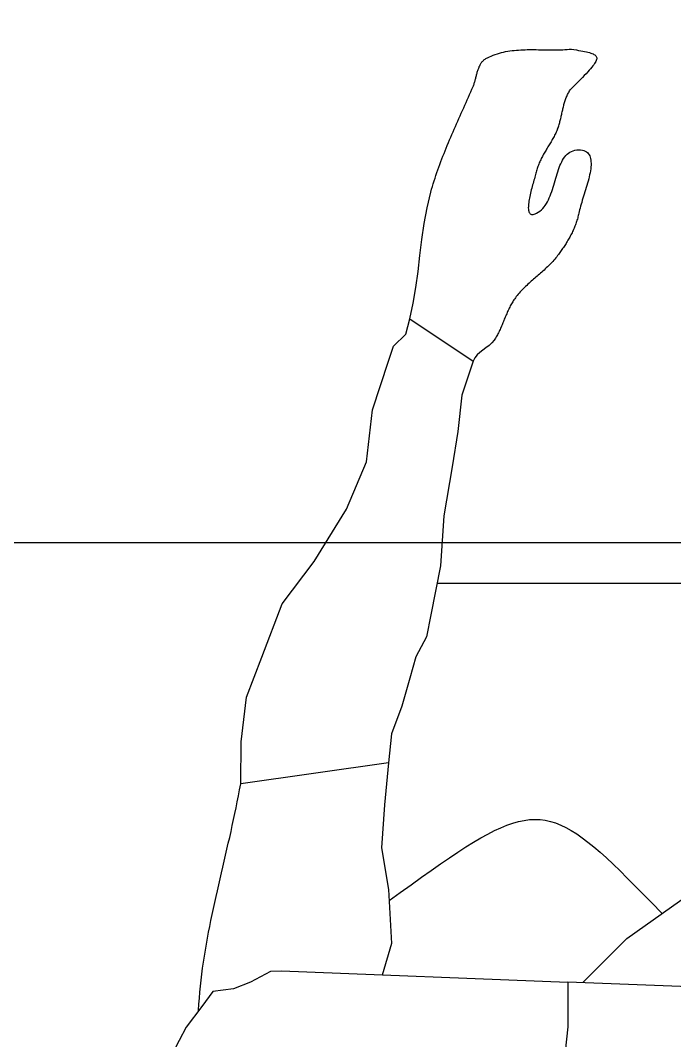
# Model space of a CAD drawing. Header units: millimetres. Extents: x -155 to 94595, y -3153 to 63413.
# Drawn here: x 91413 to 91736, y 43781 to 44285 of the extents above; entities that cross this region are included whole.
import ezdxf

# ---------------------------------------------------------------- set-up
doc = ezdxf.new("R2010")
doc.units = ezdxf.units.MM
doc.linetypes.add('TRATTEGGIATA2', pattern=[0.375, 0.25, -0.125])
doc.layers.add('5', color=1, linetype='TRATTEGGIATA2')
doc.layers.add('int', color=185, linetype='Continuous')

msp = doc.modelspace()

# ---------------------------------------------------------------- linework, layer by layer
at = {"layer": '5'}
msp.add_lwpolyline([(91964.86, 44026.989), (91364.86, 44026.989), (91364.86, 44926.989), (91964.86, 44926.989)], close=True, dxfattribs=at)
at = {"layer": 'int'}
for p, q in [((91642.761, 44266.25), (91643.104, 44266.456)), ((91643.104, 44266.456), (91643.467, 44266.642)), ((91643.467, 44266.642), (91643.848, 44266.809)), ((91643.848, 44266.809), (91644.814, 44267.295)), ((91644.814, 44267.295), (91645.789, 44267.741)), ((91645.789, 44267.741), (91646.775, 44268.151)), ((91646.775, 44268.151), (91647.77, 44268.524)), ((91647.77, 44268.524), (91648.775, 44268.864)), ((91648.775, 44268.864), (91649.788, 44269.17)), ((91649.788, 44269.17), (91650.81, 44269.446)), ((91650.81, 44269.446), (91651.84, 44269.692)), ((91651.84, 44269.692), (91652.877, 44269.91)), ((91652.877, 44269.91), (91653.921, 44270.102)), ((91653.921, 44270.102), (91654.972, 44270.269)), ((91654.972, 44270.269), (91656.03, 44270.413)), ((91656.03, 44270.413), (91657.093, 44270.535)), ((91657.093, 44270.535), (91658.162, 44270.636)), ((91658.162, 44270.636), (91659.235, 44270.719)), ((91659.235, 44270.719), (91660.314, 44270.785)), ((91660.314, 44270.785), (91661.396, 44270.835)), ((91661.396, 44270.835), (91662.482, 44270.872)), ((91662.482, 44270.872), (91663.572, 44270.896)), ((91663.572, 44270.896), (91664.665, 44270.909)), ((91664.665, 44270.909), (91665.76, 44270.913)), ((91665.76, 44270.913), (91666.857, 44270.909)), ((91666.857, 44270.909), (91667.956, 44270.898)), ((91667.956, 44270.898), (91669.056, 44270.883)), ((91669.056, 44270.883), (91670.157, 44270.865)), ((91670.157, 44270.865), (91671.258, 44270.846)), ((91671.258, 44270.846), (91672.359, 44270.826)), ((91672.359, 44270.826), (91673.46, 44270.808)), ((91673.46, 44270.808), (91674.56, 44270.793)), ((91674.56, 44270.793), (91675.659, 44270.783)), ((91675.659, 44270.783), (91676.756, 44270.779)), ((91676.756, 44270.779), (91677.851, 44270.783)), ((91677.851, 44270.783), (91678.944, 44270.796)), ((91678.944, 44270.796), (91680.033, 44270.82)), ((91680.033, 44270.82), (91681.12, 44270.856)), ((91681.12, 44270.856), (91682.202, 44270.906)), ((91682.202, 44270.906), (91683.281, 44270.972)), ((91683.281, 44270.972), (91684.354, 44271.055)), ((91684.354, 44271.055), (91685.423, 44271.157)), ((91685.423, 44271.157), (91686.674, 44270.948)), ((91686.674, 44270.948), (91687.858, 44270.748)), ((91687.858, 44270.748), (91688.977, 44270.556)), ((91688.977, 44270.556), (91690.03, 44270.368)), ((91690.03, 44270.368), (91691.017, 44270.183)), ((91691.017, 44270.183), (91691.938, 44269.999)), ((91691.938, 44269.999), (91692.793, 44269.814)), ((91692.793, 44269.814), (91693.582, 44269.626)), ((91693.582, 44269.626), (91694.305, 44269.433)), ((91694.305, 44269.433), (91694.962, 44269.233)), ((91694.962, 44269.233), (91695.553, 44269.025)), ((91695.553, 44269.025), (91696.077, 44268.805)), ((91696.077, 44268.805), (91696.536, 44268.572)), ((91696.536, 44268.572), (91696.928, 44268.323)), ((91696.928, 44268.323), (91697.254, 44268.058)), ((91697.254, 44268.058), (91697.514, 44267.774)), ((91697.514, 44267.774), (91697.707, 44267.469)), ((91697.707, 44267.469), (91697.834, 44267.141)), ((91697.889, 44266.408), (91697.817, 44265.999)), ((91697.834, 44267.141), (91697.895, 44266.788)), ((91697.895, 44266.788), (91697.889, 44266.408)), ((91639.255, 44261.008), (91639.395, 44261.413)), ((91639.395, 44261.413), (91639.541, 44261.81)), ((91639.541, 44261.81), (91639.696, 44262.201)), ((91639.696, 44262.201), (91639.86, 44262.583)), ((91639.86, 44262.583), (91640.032, 44262.956)), ((91640.032, 44262.956), (91640.215, 44263.32)), ((91640.215, 44263.32), (91640.409, 44263.673)), ((91640.409, 44263.673), (91640.614, 44264.015)), ((91640.614, 44264.015), (91640.831, 44264.344)), ((91640.831, 44264.344), (91641.062, 44264.661)), ((91641.062, 44264.661), (91641.306, 44264.964)), ((91641.306, 44264.964), (91641.565, 44265.253)), ((91641.565, 44265.253), (91641.839, 44265.527)), ((91641.839, 44265.527), (91642.13, 44265.785)), ((91642.13, 44265.785), (91642.437, 44266.026)), ((91642.437, 44266.026), (91642.761, 44266.25)), ((91694.846, 44261.442), (91694.174, 44260.681)), ((91695.45, 44262.155), (91694.846, 44261.442)), ((91695.988, 44262.823), (91695.45, 44262.155)), ((91696.459, 44263.448), (91695.988, 44262.823)), ((91696.864, 44264.032), (91696.459, 44263.448)), ((91697.202, 44264.577), (91696.864, 44264.032)), ((91697.474, 44265.086), (91697.202, 44264.577)), ((91697.679, 44265.559), (91697.474, 44265.086)), ((91697.817, 44265.999), (91697.679, 44265.559)), ((91637.857, 44255.914), (91637.97, 44256.338)), ((91637.97, 44256.338), (91638.082, 44256.765)), ((91638.082, 44256.765), (91638.192, 44257.194)), ((91638.192, 44257.194), (91638.301, 44257.624)), ((91638.301, 44257.624), (91638.412, 44258.054)), ((91638.412, 44258.054), (91638.523, 44258.484)), ((91638.523, 44258.484), (91638.636, 44258.912)), ((91638.636, 44258.912), (91638.751, 44259.339)), ((91638.751, 44259.339), (91638.87, 44259.762)), ((91638.87, 44259.762), (91638.993, 44260.182)), ((91638.993, 44260.182), (91639.121, 44260.598)), ((91639.121, 44260.598), (91639.255, 44261.008)), ((91690.822, 44257.131), (91689.817, 44256.106)), ((91691.76, 44258.099), (91690.822, 44257.131)), ((91692.632, 44259.012), (91691.76, 44258.099)), ((91693.436, 44259.872), (91692.632, 44259.012)), ((91694.174, 44260.681), (91693.436, 44259.872)), ((91635.649, 44250.051), (91636.224, 44251.376)), ((91636.224, 44251.376), (91636.794, 44252.701)), ((91636.794, 44252.701), (91636.95, 44253.078)), ((91636.95, 44253.078), (91637.097, 44253.463)), ((91637.097, 44253.463), (91637.237, 44253.856)), ((91637.237, 44253.856), (91637.371, 44254.256)), ((91637.371, 44254.256), (91637.499, 44254.663)), ((91637.499, 44254.663), (91637.622, 44255.075)), ((91637.622, 44255.075), (91637.742, 44255.492)), ((91637.742, 44255.492), (91637.857, 44255.914)), ((91684.815, 44250.964), (91685.127, 44251.395)), ((91686.4, 44252.668), (91685.127, 44251.395)), ((91687.606, 44253.876), (91686.4, 44252.668)), ((91688.745, 44255.021), (91687.606, 44253.876)), ((91689.817, 44256.106), (91688.745, 44255.021)), ((91633.904, 44246.083), (91634.489, 44247.405)), ((91634.489, 44247.405), (91635.07, 44248.728)), ((91635.07, 44248.728), (91635.649, 44250.051)), ((91682.312, 44245.771), (91682.482, 44246.271)), ((91682.482, 44246.271), (91682.662, 44246.766)), ((91682.662, 44246.766), (91682.852, 44247.256)), ((91682.852, 44247.256), (91683.052, 44247.741)), ((91683.052, 44247.741), (91683.264, 44248.221)), ((91683.264, 44248.221), (91683.488, 44248.695)), ((91683.488, 44248.695), (91683.725, 44249.162)), ((91683.725, 44249.162), (91683.975, 44249.623)), ((91683.975, 44249.623), (91684.24, 44250.077)), ((91684.24, 44250.077), (91684.52, 44250.524)), ((91684.52, 44250.524), (91684.815, 44250.964)), ((91631.549, 44240.801), (91632.139, 44242.121)), ((91632.139, 44242.121), (91632.729, 44243.441)), ((91632.729, 44243.441), (91633.318, 44244.762)), ((91633.318, 44244.762), (91633.904, 44246.083)), ((91681.078, 44241.125), (91681.198, 44241.65)), ((91681.198, 44241.65), (91681.319, 44242.174)), ((91681.319, 44242.174), (91681.445, 44242.696)), ((91681.445, 44242.696), (91681.575, 44243.216)), ((91681.575, 44243.216), (91681.709, 44243.733)), ((91681.709, 44243.733), (91681.85, 44244.248)), ((91681.85, 44244.248), (91681.996, 44244.759)), ((91681.996, 44244.759), (91682.15, 44245.267)), ((91682.15, 44245.267), (91682.312, 44245.771)), ((91629.189, 44235.517), (91629.778, 44236.839)), ((91629.778, 44236.839), (91630.368, 44238.16)), ((91630.368, 44238.16), (91630.958, 44239.48)), ((91630.958, 44239.48), (91631.549, 44240.801)), ((91679.884, 44235.865), (91680.014, 44236.386)), ((91680.014, 44236.386), (91680.14, 44236.91)), ((91680.14, 44236.91), (91680.263, 44237.435)), ((91680.263, 44237.435), (91680.383, 44237.961)), ((91680.383, 44237.961), (91680.5, 44238.488)), ((91680.5, 44238.488), (91680.616, 44239.016)), ((91680.616, 44239.016), (91680.731, 44239.544)), ((91680.731, 44239.544), (91680.846, 44240.071)), ((91680.846, 44240.071), (91680.961, 44240.599)), ((91680.961, 44240.599), (91681.078, 44241.125)), ((91626.857, 44230.223), (91627.436, 44231.548)), ((91627.436, 44231.548), (91628.018, 44232.872)), ((91628.018, 44232.872), (91628.603, 44234.195)), ((91628.603, 44234.195), (91629.189, 44235.517)), ((91678.368, 44231.246), (91678.129, 44230.696)), ((91678.596, 44231.801), (91678.368, 44231.246)), ((91678.596, 44231.801), (91678.787, 44232.295)), ((91678.787, 44232.295), (91678.968, 44232.794)), ((91678.968, 44232.794), (91679.14, 44233.297)), ((91679.14, 44233.297), (91679.304, 44233.804)), ((91679.304, 44233.804), (91679.459, 44234.315)), ((91679.459, 44234.315), (91679.607, 44234.828)), ((91679.607, 44234.828), (91679.748, 44235.345)), ((91679.748, 44235.345), (91679.884, 44235.865)), ((91624.582, 44224.907), (91625.143, 44226.238)), ((91625.143, 44226.238), (91625.71, 44227.568)), ((91625.71, 44227.568), (91626.281, 44228.896)), ((91626.281, 44228.896), (91626.857, 44230.223)), ((91675.934, 44226.418), (91675.633, 44225.894)), ((91676.23, 44226.943), (91675.934, 44226.418)), ((91676.522, 44227.471), (91676.23, 44226.943)), ((91676.808, 44228.001), (91676.522, 44227.471)), ((91677.087, 44228.533), (91676.808, 44228.001)), ((91677.36, 44229.069), (91677.087, 44228.533)), ((91677.625, 44229.608), (91677.36, 44229.069)), ((91677.882, 44230.15), (91677.625, 44229.608)), ((91678.129, 44230.696), (91677.882, 44230.15)), ((91622.932, 44220.9), (91623.475, 44222.238)), ((91623.475, 44222.238), (91624.025, 44223.574)), ((91624.025, 44223.574), (91624.582, 44224.907)), ((91672.842, 44221.222), (91672.534, 44220.703)), ((91673.151, 44221.741), (91672.842, 44221.222)), ((91673.463, 44222.259), (91673.151, 44221.741)), ((91673.775, 44222.777), (91673.463, 44222.259)), ((91674.088, 44223.295), (91673.775, 44222.777)), ((91674.4, 44223.814), (91674.088, 44223.295)), ((91674.712, 44224.332), (91674.4, 44223.814)), ((91675.021, 44224.852), (91674.712, 44224.332)), ((91675.329, 44225.372), (91675.021, 44224.852)), ((91675.633, 44225.894), (91675.329, 44225.372)), ((91686.215, 44220.917), (91687.094, 44221.154)), ((91687.094, 44221.154), (91688.037, 44221.301)), ((91688.037, 44221.301), (91689.046, 44221.35)), ((91689.046, 44221.35), (91689.966, 44221.309)), ((91689.966, 44221.309), (91690.798, 44221.188)), ((91690.798, 44221.188), (91691.545, 44220.991)), ((91691.545, 44220.991), (91692.212, 44220.72)), ((91620.833, 44215.523), (91621.345, 44216.871)), ((91621.345, 44216.871), (91621.866, 44218.217)), ((91621.866, 44218.217), (91622.395, 44219.56)), ((91622.395, 44219.56), (91622.932, 44220.9)), ((91669.979, 44215.944), (91669.731, 44215.401)), ((91670.236, 44216.483), (91669.979, 44215.944)), ((91670.502, 44217.019), (91670.236, 44216.483)), ((91670.775, 44217.552), (91670.502, 44217.019)), ((91671.054, 44218.083), (91670.775, 44217.552)), ((91671.341, 44218.61), (91671.054, 44218.083)), ((91671.632, 44219.136), (91671.341, 44218.61)), ((91671.929, 44219.66), (91671.632, 44219.136)), ((91672.23, 44220.182), (91671.929, 44219.66)), ((91672.534, 44220.703), (91672.23, 44220.182)), ((91680.584, 44215.402), (91681.047, 44216.259)), ((91681.047, 44216.259), (91681.543, 44217.066)), ((91681.543, 44217.066), (91682.075, 44217.818)), ((91682.075, 44217.818), (91682.646, 44218.51)), ((91682.646, 44218.51), (91683.26, 44219.138)), ((91683.26, 44219.138), (91683.921, 44219.698)), ((91683.921, 44219.698), (91684.631, 44220.183)), ((91684.631, 44220.183), (91685.395, 44220.591)), ((91685.395, 44220.591), (91686.215, 44220.917)), ((91692.212, 44220.72), (91692.8, 44220.379)), ((91692.8, 44220.379), (91693.313, 44219.97)), ((91693.313, 44219.97), (91693.755, 44219.498)), ((91693.755, 44219.498), (91694.128, 44218.966)), ((91694.128, 44218.966), (91694.436, 44218.376)), ((91694.436, 44218.376), (91694.681, 44217.732)), ((91694.681, 44217.732), (91694.868, 44217.037)), ((91694.868, 44217.037), (91694.998, 44216.294)), ((91694.998, 44216.294), (91695.076, 44215.507)), ((91618.877, 44210.096), (91619.351, 44211.458)), ((91619.351, 44211.458), (91619.835, 44212.816)), ((91619.835, 44212.816), (91620.329, 44214.171)), ((91620.329, 44214.171), (91620.833, 44215.523)), ((91668.145, 44210.9), (91668.006, 44210.356)), ((91668.299, 44211.481), (91668.145, 44210.9)), ((91668.466, 44212.056), (91668.299, 44211.481)), ((91668.647, 44212.625), (91668.466, 44212.056)), ((91668.841, 44213.19), (91668.647, 44212.625)), ((91669.047, 44213.749), (91668.841, 44213.19)), ((91669.264, 44214.304), (91669.047, 44213.749)), ((91669.493, 44214.855), (91669.264, 44214.304)), ((91669.731, 44215.401), (91669.493, 44214.855)), ((91678.642, 44210.52), (91678.992, 44211.56)), ((91678.992, 44211.56), (91679.358, 44212.573)), ((91679.358, 44212.573), (91679.743, 44213.554)), ((91679.743, 44213.554), (91680.15, 44214.499)), ((91680.15, 44214.499), (91680.584, 44215.402)), ((91694.788, 44211.018), (91694.617, 44210.032)), ((91694.925, 44211.979), (91694.788, 44211.018)), ((91695.026, 44212.911), (91694.925, 44211.979)), ((91695.087, 44213.812), (91695.026, 44212.911)), ((91695.076, 44215.507), (91695.105, 44214.679)), ((91695.105, 44214.679), (91695.087, 44213.812)), ((91617.096, 44204.61), (91617.524, 44205.987)), ((91617.524, 44205.987), (91617.963, 44207.361)), ((91617.963, 44207.361), (91618.415, 44208.73)), ((91618.415, 44208.73), (91618.877, 44210.096)), ((91666.879, 44206.334), (91666.661, 44205.569)), ((91667.091, 44207.077), (91666.879, 44206.334)), ((91667.296, 44207.795), (91667.091, 44207.077)), ((91667.492, 44208.486), (91667.296, 44207.795)), ((91667.677, 44209.145), (91667.492, 44208.486)), ((91667.849, 44209.77), (91667.677, 44209.145)), ((91668.006, 44210.356), (91667.849, 44209.77)), ((91677.014, 44205.067), (91677.335, 44206.175)), ((91677.335, 44206.175), (91677.655, 44207.28)), ((91677.655, 44207.28), (91677.977, 44208.375)), ((91677.977, 44208.375), (91678.305, 44209.456)), ((91678.305, 44209.456), (91678.642, 44210.52)), ((91693.66, 44205.901), (91693.369, 44204.837)), ((91693.934, 44206.955), (91693.66, 44205.901)), ((91694.187, 44207.997), (91693.934, 44206.955)), ((91694.415, 44209.024), (91694.187, 44207.997)), ((91694.617, 44210.032), (91694.415, 44209.024)), ((91615.894, 44200.45), (91616.281, 44201.841)), ((91616.281, 44201.841), (91616.682, 44203.228)), ((91616.682, 44203.228), (91617.096, 44204.61)), ((91665.566, 44201.55), (91665.359, 44200.73)), ((91665.779, 44202.369), (91665.566, 44201.55)), ((91665.998, 44203.184), (91665.779, 44202.369)), ((91666.219, 44203.991), (91665.998, 44203.184)), ((91666.44, 44204.787), (91666.219, 44203.991)), ((91666.661, 44205.569), (91666.44, 44204.787)), ((91675.654, 44200.68), (91676.012, 44201.76)), ((91676.012, 44201.76), (91676.356, 44202.855)), ((91676.356, 44202.855), (91676.689, 44203.958)), ((91676.689, 44203.958), (91677.014, 44205.067)), ((91692.421, 44201.626), (91692.091, 44200.559)), ((91692.747, 44202.697), (91692.421, 44201.626)), ((91693.064, 44203.768), (91692.747, 44202.697)), ((91693.369, 44204.837), (91693.064, 44203.768)), ((91614.054, 44192.725), (91615.894, 44200.45)), ((91664.369, 44195.989), (91664.264, 44195.261)), ((91664.494, 44196.741), (91664.369, 44195.989)), ((91664.638, 44197.513), (91664.494, 44196.741)), ((91664.798, 44198.302), (91664.638, 44197.513)), ((91664.973, 44199.103), (91664.798, 44198.302)), ((91665.161, 44199.914), (91664.973, 44199.103)), ((91665.359, 44200.73), (91665.161, 44199.914)), ((91673.528, 44195.649), (91674.009, 44196.59)), ((91674.009, 44196.59), (91674.459, 44197.569)), ((91674.459, 44197.569), (91674.881, 44198.58)), ((91674.881, 44198.58), (91675.278, 44199.618)), ((91675.278, 44199.618), (91675.654, 44200.68)), ((91690.786, 44196.394), (91690.479, 44195.395)), ((91691.104, 44197.413), (91690.786, 44196.394)), ((91691.429, 44198.449), (91691.104, 44197.413)), ((91691.76, 44199.499), (91691.429, 44198.449)), ((91692.091, 44200.559), (91691.76, 44199.499)), ((91612.63, 44184.913), (91614.054, 44192.725)), ((91664.093, 44193.247), (91664.09, 44192.645)), ((91664.09, 44192.645), (91664.118, 44192.084)), ((91664.124, 44193.886), (91664.093, 44193.247)), ((91664.118, 44192.084), (91664.178, 44191.566)), ((91664.182, 44194.558), (91664.124, 44193.886)), ((91664.178, 44191.566), (91664.273, 44191.095)), ((91664.264, 44195.261), (91664.182, 44194.558)), ((91664.273, 44191.095), (91664.403, 44190.675)), ((91668.999, 44190.48), (91669.794, 44191.034)), ((91669.794, 44191.034), (91670.534, 44191.657)), ((91670.534, 44191.657), (91671.222, 44192.344)), ((91671.222, 44192.344), (91671.862, 44193.092)), ((91671.862, 44193.092), (91672.458, 44193.895)), ((91672.458, 44193.895), (91673.012, 44194.749)), ((91673.012, 44194.749), (91673.528, 44195.649)), ((91689.22, 44190.811), (91689.046, 44189.999)), ((91689.425, 44191.662), (91689.22, 44190.811)), ((91689.656, 44192.549), (91689.425, 44191.662)), ((91689.911, 44193.469), (91689.656, 44192.549)), ((91690.186, 44194.418), (91689.911, 44193.469)), ((91690.479, 44195.395), (91690.186, 44194.418)), ((91664.403, 44190.675), (91664.573, 44190.308)), ((91664.573, 44190.308), (91664.782, 44189.999)), ((91664.782, 44189.999), (91665.034, 44189.751)), ((91665.034, 44189.751), (91665.33, 44189.566)), ((91665.33, 44189.566), (91665.672, 44189.45)), ((91665.672, 44189.45), (91666.062, 44189.404)), ((91666.062, 44189.404), (91666.503, 44189.433)), ((91666.503, 44189.433), (91666.995, 44189.539)), ((91666.995, 44189.539), (91667.542, 44189.727)), ((91667.542, 44189.727), (91668.145, 44189.999)), ((91668.145, 44189.999), (91668.999, 44190.48)), ((91687.971, 44185.931), (91687.78, 44185.362)), ((91688.154, 44186.504), (91687.971, 44185.931)), ((91688.327, 44187.08), (91688.154, 44186.504)), ((91688.491, 44187.658), (91688.327, 44187.08)), ((91688.645, 44188.239), (91688.491, 44187.658)), ((91688.789, 44188.823), (91688.645, 44188.239)), ((91688.922, 44189.41), (91688.789, 44188.823)), ((91689.046, 44189.999), (91688.922, 44189.41)), ((91611.491, 44177.042), (91612.63, 44184.913)), ((91685.95, 44180.904), (91685.688, 44180.36)), ((91686.206, 44181.452), (91685.95, 44180.904)), ((91686.454, 44182.002), (91686.206, 44181.452)), ((91686.695, 44182.555), (91686.454, 44182.002)), ((91686.928, 44183.11), (91686.695, 44182.555)), ((91687.154, 44183.669), (91686.928, 44183.11)), ((91687.371, 44184.23), (91687.154, 44183.669)), ((91687.58, 44184.795), (91687.371, 44184.23)), ((91687.78, 44185.362), (91687.58, 44184.795)), ((91610.504, 44169.139), (91611.491, 44177.042)), ((91683.046, 44175.587), (91682.726, 44175.071)), ((91683.362, 44176.106), (91683.046, 44175.587)), ((91683.672, 44176.628), (91683.362, 44176.106)), ((91683.978, 44177.153), (91683.672, 44176.628)), ((91684.277, 44177.68), (91683.978, 44177.153)), ((91684.572, 44178.21), (91684.277, 44177.68)), ((91684.86, 44178.743), (91684.572, 44178.21)), ((91685.142, 44179.279), (91684.86, 44178.743)), ((91685.418, 44179.818), (91685.142, 44179.279)), ((91685.688, 44180.36), (91685.418, 44179.818)), ((91679.668, 44170.554), (91679.313, 44170.066)), ((91680.021, 44171.044), (91679.668, 44170.554)), ((91680.371, 44171.538), (91680.021, 44171.044)), ((91680.718, 44172.034), (91680.371, 44171.538)), ((91681.062, 44172.533), (91680.718, 44172.034)), ((91681.402, 44173.035), (91681.062, 44172.533)), ((91681.739, 44173.54), (91681.402, 44173.035)), ((91682.072, 44174.047), (91681.739, 44173.54)), ((91682.401, 44174.558), (91682.072, 44174.047)), ((91682.726, 44175.071), (91682.401, 44174.558)), ((91609.538, 44161.231), (91610.504, 44169.139)), ((91675.663, 44165.632), (91675.14, 44165.085)), ((91676.177, 44166.188), (91675.663, 44165.632)), ((91676.681, 44166.751), (91676.177, 44166.188)), ((91677.176, 44167.324), (91676.681, 44166.751)), ((91677.661, 44167.905), (91677.176, 44167.324)), ((91678.134, 44168.497), (91677.661, 44167.905)), ((91678.596, 44169.099), (91678.134, 44168.497)), ((91678.955, 44169.581), (91678.596, 44169.099)), ((91679.313, 44170.066), (91678.955, 44169.581)), ((91608.461, 44153.345), (91609.538, 44161.231)), ((91670.728, 44160.908), (91670.157, 44160.403)), ((91671.296, 44161.415), (91670.728, 44160.908)), ((91671.861, 44161.926), (91671.296, 44161.415)), ((91672.422, 44162.44), (91671.861, 44161.926)), ((91672.977, 44162.958), (91672.422, 44162.44)), ((91673.528, 44163.481), (91672.977, 44162.958)), ((91674.072, 44164.009), (91673.528, 44163.481)), ((91674.61, 44164.544), (91674.072, 44164.009)), ((91675.14, 44165.085), (91674.61, 44164.544)), ((91664.994, 44155.882), (91664.43, 44155.371)), ((91665.562, 44156.389), (91664.994, 44155.882)), ((91666.133, 44156.894), (91665.562, 44156.389)), ((91666.707, 44157.397), (91666.133, 44156.894)), ((91667.282, 44157.898), (91666.707, 44157.397)), ((91667.857, 44158.398), (91667.282, 44157.898)), ((91668.433, 44158.899), (91667.857, 44158.398)), ((91669.009, 44159.399), (91668.433, 44158.899)), ((91669.584, 44159.901), (91669.009, 44159.399)), ((91670.157, 44160.403), (91669.584, 44159.901)), ((91607.14, 44145.508), (91608.461, 44153.345)), ((91659.609, 44150.546), (91659.114, 44149.973)), ((91660.114, 44151.109), (91659.609, 44150.546)), ((91660.628, 44151.665), (91660.114, 44151.109)), ((91661.15, 44152.213), (91660.628, 44151.665)), ((91661.681, 44152.753), (91661.15, 44152.213)), ((91662.219, 44153.288), (91661.681, 44152.753)), ((91662.763, 44153.816), (91662.219, 44153.288)), ((91663.313, 44154.339), (91662.763, 44153.816)), ((91663.869, 44154.857), (91663.313, 44154.339)), ((91664.43, 44155.371), (91663.869, 44154.857)), ((91605.444, 44137.748), (91607.14, 44145.508)), ((91656.04, 44145.708), (91655.741, 44145.192)), ((91656.349, 44146.219), (91656.04, 44145.708)), ((91656.669, 44146.724), (91656.349, 44146.219)), ((91656.999, 44147.222), (91656.669, 44146.724)), ((91657.341, 44147.714), (91656.999, 44147.222)), ((91657.695, 44148.198), (91657.341, 44147.714)), ((91658.157, 44148.8), (91657.695, 44148.198)), ((91658.63, 44149.392), (91658.157, 44148.8)), ((91659.114, 44149.973), (91658.63, 44149.392)), ((91653.38, 44140.343), (91653.144, 44139.789)), ((91653.62, 44140.895), (91653.38, 44140.343)), ((91653.864, 44141.445), (91653.62, 44140.895)), ((91654.113, 44141.991), (91653.864, 44141.445)), ((91654.367, 44142.535), (91654.113, 44141.991)), ((91654.628, 44143.075), (91654.367, 44142.535)), ((91654.894, 44143.611), (91654.628, 44143.075)), ((91655.168, 44144.143), (91654.894, 44143.611)), ((91655.45, 44144.67), (91655.168, 44144.143)), ((91655.741, 44145.192), (91655.45, 44144.67)), ((91603.547, 44130.161), (91605.444, 44137.748)), ((91605.444, 44137.748), (91636.794, 44116.847)), ((91651.304, 44135.324), (91651.071, 44134.767)), ((91651.535, 44135.882), (91651.304, 44135.324)), ((91651.764, 44136.441), (91651.535, 44135.882)), ((91651.992, 44137), (91651.764, 44136.441)), ((91652.221, 44137.559), (91651.992, 44137)), ((91652.449, 44138.118), (91652.221, 44137.559)), ((91652.679, 44138.676), (91652.449, 44138.118)), ((91652.91, 44139.233), (91652.679, 44138.676)), ((91653.144, 44139.789), (91652.91, 44139.233)), ((91649.059, 44130.399), (91648.779, 44129.869)), ((91649.331, 44130.933), (91649.059, 44130.399)), ((91649.595, 44131.471), (91649.331, 44130.933)), ((91649.854, 44132.014), (91649.595, 44131.471)), ((91650.106, 44132.559), (91649.854, 44132.014)), ((91650.354, 44133.108), (91650.106, 44132.559)), ((91650.597, 44133.659), (91650.354, 44133.108)), ((91650.836, 44134.212), (91650.597, 44133.659)), ((91651.071, 44134.767), (91650.836, 44134.212)), ((91597.461, 44124.249), (91603.547, 44130.161)), ((91646.074, 44125.863), (91644.678, 44124.599)), ((91647.245, 44127.298), (91646.074, 44125.863)), ((91647.572, 44127.8), (91647.245, 44127.298)), ((91647.888, 44128.309), (91647.572, 44127.8)), ((91648.195, 44128.823), (91647.888, 44128.309)), ((91648.491, 44129.343), (91648.195, 44128.823)), ((91648.779, 44129.869), (91648.491, 44129.343)), ((91594.993, 44116.847), (91597.461, 44124.249)), ((91640.075, 44121.16), (91638.711, 44119.909)), ((91641.586, 44122.314), (91640.075, 44121.16)), ((91643.152, 44123.438), (91641.586, 44122.314)), ((91644.678, 44124.599), (91643.152, 44123.438)), ((91586.973, 44092.785), (91594.993, 44116.847)), ((91636.794, 44116.847), (91631.17, 44099.975)), ((91637.586, 44118.494), (91636.794, 44116.847)), ((91638.711, 44119.909), (91637.586, 44118.494)), ((91631.17, 44099.975), (91629.264, 44082.118)), ((91584.096, 44067.036), (91586.973, 44092.785)), ((91629.264, 44082.118), (91626.344, 44064.596)), ((91574.093, 44043.695), (91584.096, 44067.036)), ((91626.344, 44064.596), (91622.295, 44040.298)), ((91558.228, 44017.854), (91574.093, 44043.695)), ((91622.295, 44040.298), (91620.726, 44015.603)), ((91542.393, 43996.806), (91558.228, 44017.854)), ((91620.726, 44015.603), (91615.894, 43991.444)), ((91747.178, 44006.989), (91619.003, 44006.989)), ((91532.291, 43970.543), (91542.393, 43996.806)), ((91615.894, 43991.444), (91613.731, 43980.628)), ((91613.731, 43980.628), (91608.47, 43970.686)), ((91524.659, 43950.699), (91532.291, 43970.543)), ((91608.47, 43970.686), (91605.444, 43960.093)), ((91605.444, 43960.093), (91601.497, 43946.282)), ((91522.062, 43928.708), (91524.659, 43950.699)), ((91601.497, 43946.282), (91596.425, 43932.608)), ((91521.841, 43907.841), (91522.062, 43928.708)), ((91596.425, 43932.608), (91594.993, 43918.292)), ((91594.993, 43918.292), (91521.841, 43907.841)), ((91594.993, 43918.292), (91592.912, 43897.478)), ((91520.754, 43901.946), (91521.309, 43904.893)), ((91521.309, 43904.893), (91521.841, 43907.841)), ((91519.585, 43896.062), (91520.179, 43899.003)), ((91520.179, 43899.003), (91520.754, 43901.946)), ((91518.348, 43890.185), (91518.974, 43893.123)), ((91518.974, 43893.123), (91519.585, 43896.062)), ((91592.912, 43897.478), (91591.549, 43876.253)), ((91517.709, 43887.25), (91518.348, 43890.185)), ((91653.531, 43887.409), (91656.455, 43888.428)), ((91656.455, 43888.428), (91659.284, 43889.224)), ((91659.284, 43889.224), (91662.031, 43889.796)), ((91662.031, 43889.796), (91664.71, 43890.145)), ((91664.71, 43890.145), (91667.335, 43890.268)), ((91667.335, 43890.268), (91669.919, 43890.167)), ((91669.919, 43890.167), (91672.476, 43889.84)), ((91672.476, 43889.84), (91675.02, 43889.286)), ((91675.02, 43889.286), (91677.563, 43888.506)), ((91677.563, 43888.506), (91680.12, 43887.499)), ((91516.398, 43881.383), (91517.058, 43884.315)), ((91517.058, 43884.315), (91517.709, 43887.25)), ((91640.611, 43881.114), (91644.052, 43883.019)), ((91644.052, 43883.019), (91647.343, 43884.704)), ((91647.343, 43884.704), (91650.498, 43886.168)), ((91650.498, 43886.168), (91653.531, 43887.409)), ((91680.12, 43887.499), (91682.704, 43886.264)), ((91682.704, 43886.264), (91685.328, 43884.8)), ((91685.328, 43884.8), (91688.007, 43883.107)), ((91688.007, 43883.107), (91690.754, 43881.185)), ((91515.055, 43875.519), (91515.729, 43878.451)), ((91515.729, 43878.451), (91516.398, 43881.383)), ((91633.227, 43876.641), (91637.008, 43878.987)), ((91637.008, 43878.987), (91640.611, 43881.114)), ((91690.754, 43881.185), (91693.583, 43879.033)), ((91693.583, 43879.033), (91696.506, 43876.651)), ((91514.376, 43872.589), (91515.055, 43875.519)), ((91591.549, 43876.253), (91594.993, 43855.59)), ((91625.082, 43871.292), (91629.257, 43874.076)), ((91629.257, 43874.076), (91633.227, 43876.641)), ((91696.506, 43876.651), (91699.538, 43874.038)), ((91699.538, 43874.038), (91702.693, 43871.193)), ((91513.012, 43866.729), (91513.694, 43869.659)), ((91513.694, 43869.659), (91514.376, 43872.589)), ((91616.067, 43865.07), (91620.69, 43868.29)), ((91620.69, 43868.29), (91625.082, 43871.292)), ((91702.693, 43871.193), (91705.983, 43868.115)), ((91705.983, 43868.115), (91709.423, 43864.806)), ((91511.652, 43860.868), (91512.33, 43863.798)), ((91512.33, 43863.798), (91513.012, 43866.729)), ((91611.2, 43861.633), (91616.067, 43865.07)), ((91709.423, 43864.806), (91713.026, 43861.263)), ((91510.31, 43855.005), (91510.978, 43857.937)), ((91510.978, 43857.937), (91511.652, 43860.868)), ((91600.676, 43854.11), (91606.074, 43857.979)), ((91606.074, 43857.979), (91611.2, 43861.633)), ((91712.81, 43831.299), (91750.449, 43858.184)), ((91713.026, 43861.263), (91716.805, 43857.486)), ((91509.651, 43852.073), (91510.31, 43855.005)), ((91594.993, 43855.59), (91596.408, 43828.847)), ((91595.275, 43850.227), (91600.676, 43854.11)), ((91716.805, 43857.486), (91720.775, 43853.475)), ((91720.775, 43853.475), (91724.948, 43849.23)), ((91508.363, 43846.204), (91509.001, 43849.139)), ((91509.001, 43849.139), (91509.651, 43852.073)), ((91724.948, 43849.23), (91730.286, 43843.782)), ((91507.131, 43840.328), (91507.739, 43843.267)), ((91507.739, 43843.267), (91508.363, 43846.204)), ((91506.539, 43837.388), (91507.131, 43840.328)), ((91505.414, 43831.5), (91505.966, 43834.445)), ((91505.966, 43834.445), (91506.539, 43837.388)), ((91504.38, 43825.601), (91504.885, 43828.552)), ((91504.885, 43828.552), (91505.414, 43831.5)), ((91596.408, 43828.847), (91591.836, 43813.226)), ((91596.408, 43828.847), (91596.408, 43828.847)), ((91691.057, 43809.547), (91712.81, 43831.299)), ((91712.81, 43831.299), (91712.81, 43831.299)), ((91503.45, 43819.689), (91503.901, 43822.647)), ((91503.901, 43822.647), (91504.38, 43825.601)), ((91503.028, 43816.729), (91503.45, 43819.689)), ((91502.281, 43810.795), (91502.638, 43813.764)), ((91502.638, 43813.764), (91503.028, 43816.729)), ((91536.591, 43815.131), (91526.718, 43809.841)), ((91541.99, 43815.168), (91536.591, 43815.131)), ((91536.591, 43815.131), (91536.591, 43815.131)), ((91683.704, 43809.604), (91541.99, 43815.168)), ((91501.675, 43804.845), (91501.96, 43807.823)), ((91501.96, 43807.823), (91502.281, 43810.795)), ((91526.718, 43809.841), (91518.356, 43806.496)), ((91683.705, 43809.841), (91683.705, 43787.702)), ((91762.198, 43806.701), (91683.705, 43809.841)), ((91501.429, 43801.864), (91501.675, 43804.845)), ((91508.063, 43805.095), (91502.566, 43797.765)), ((91518.356, 43806.496), (91508.063, 43805.095)), ((91502.566, 43797.765), (91494.863, 43787.494)), ((91501.06, 43795.885), (91501.223, 43798.877)), ((91501.223, 43798.877), (91501.429, 43801.864)), ((91501.055, 43795.749), (91501.06, 43795.885)), ((91494.863, 43787.494), (91487.938, 43774.299)), ((91683.705, 43787.702), (91681.257, 43765.45))]:
    msp.add_line(p, q, dxfattribs=at)

doc.saveas('drawing.dxf')
